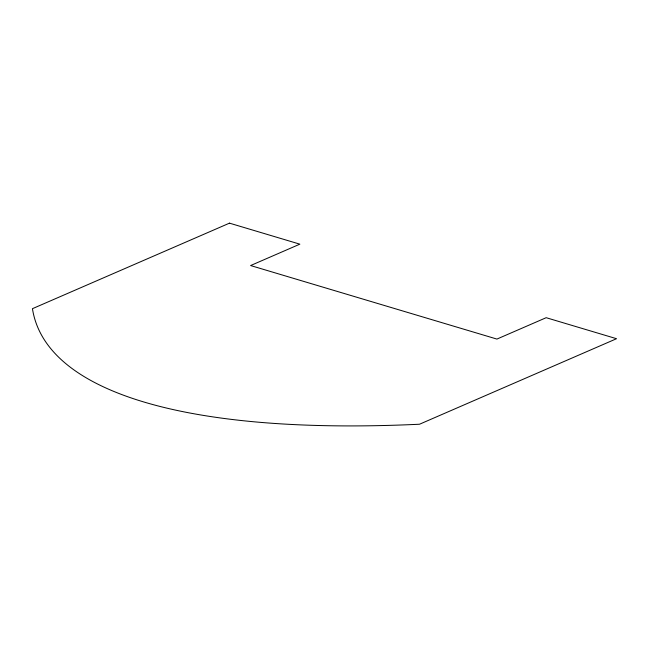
<?xml version="1.0" encoding="UTF-8"?>
<svg xmlns="http://www.w3.org/2000/svg" width="649" height="649" viewBox="0 0 649 649"><rect width="100%" height="100%" fill="white"/><g stroke="black" fill="none" stroke-linecap="round" stroke-linejoin="round"><path stroke-width="0.97" d="M229.486 223.151L32.45 308.681A986.853 278.632 -16.5 0 0 419.514 424.235L616.55 338.705L546.174 317.694L496.915 339.078L250.603 265.546L299.862 244.162L229.486 223.151"/></g></svg>
